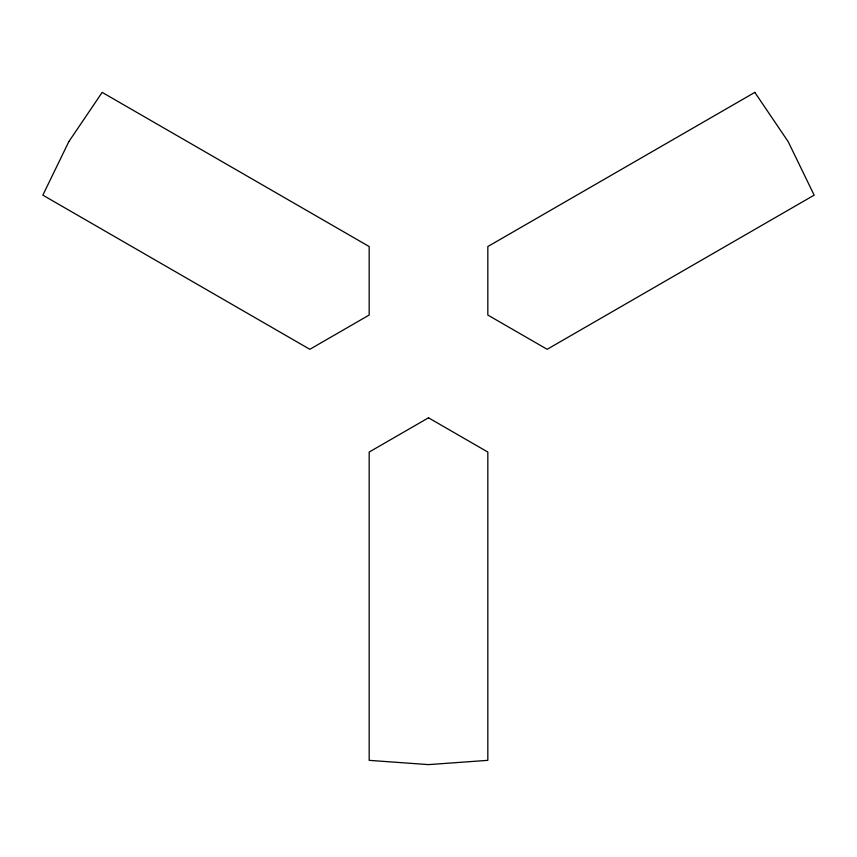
<?xml version="1.0" encoding="UTF-8"?>
<svg xmlns="http://www.w3.org/2000/svg" width="857" height="857" viewBox="0 0 857 857"><rect width="100%" height="100%" fill="white"/><g stroke="black" fill="none" stroke-linecap="round" stroke-linejoin="round"><path stroke-width="1.29" d="M68.828 141.641L42.85 195.15L309.838 349.302L369.174 315.044L369.174 246.537L102.176 92.385L68.828 141.641M754.824 92.385L487.826 246.537L487.826 315.044L547.162 349.302L814.15 195.15L788.172 141.641L754.824 92.385M428.5 417.809L369.174 452.057L369.174 760.352L428.5 764.615L487.826 760.352L487.826 452.057L428.5 417.809"/></g></svg>
